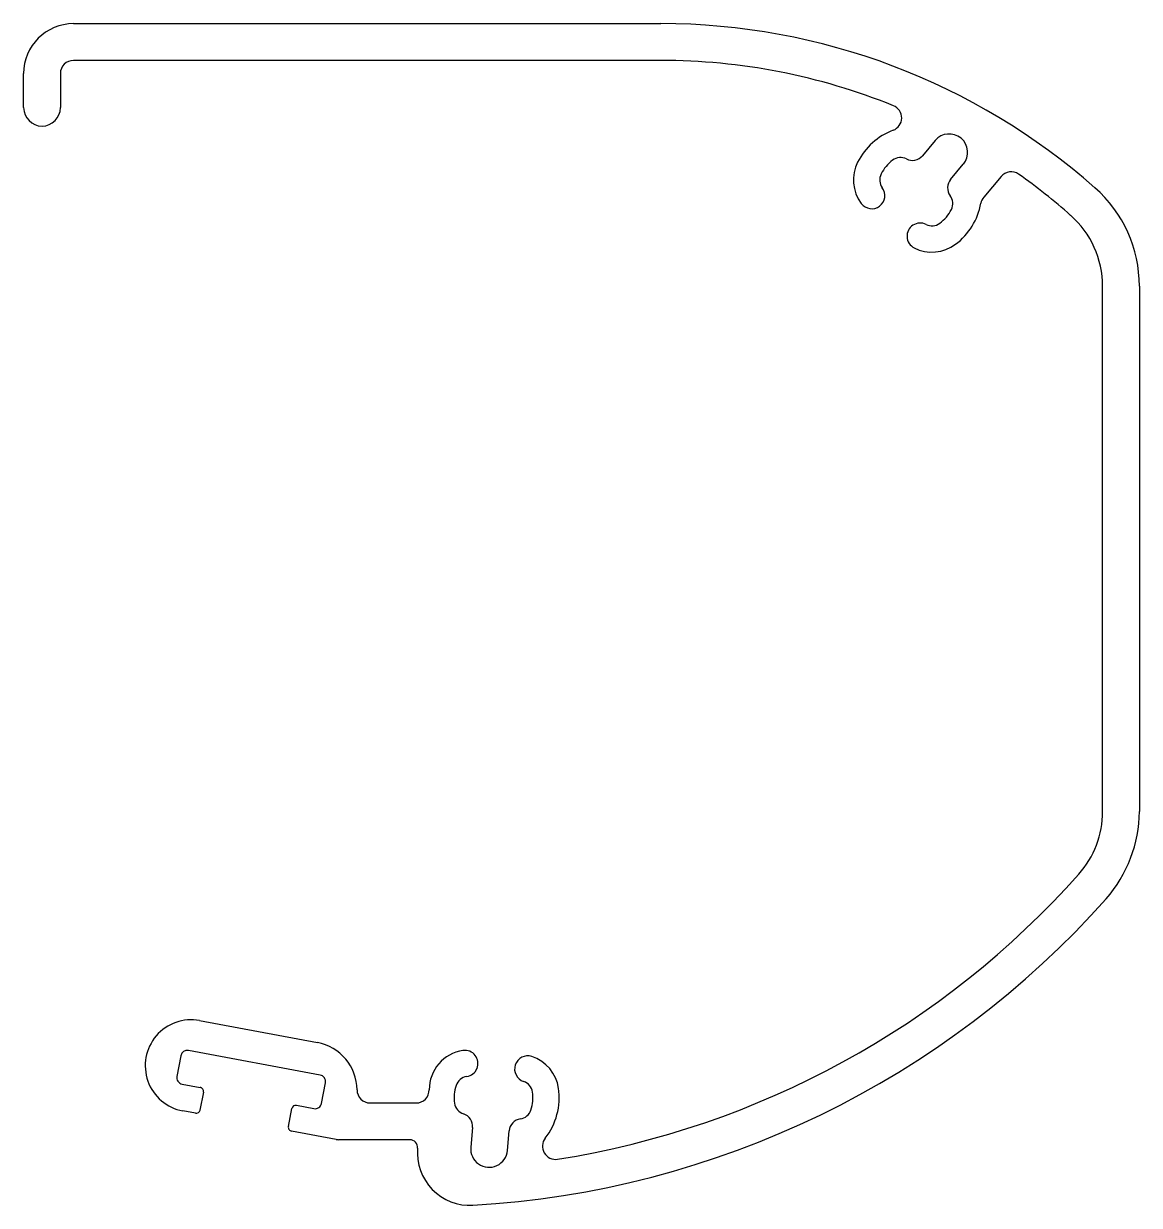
# Model space of a CAD drawing. Extents: x 1338 to 1380.5, y -128.8 to -83.8.
import ezdxf

# ---------------------------------------------------------------- set-up
doc = ezdxf.new("R2010")
doc.units = 0
doc.header["$LTSCALE"] = 15
doc.layers.get('0').update_dxf_attribs({"linetype": 'CONTINUOUS'})

msp = doc.modelspace()

# ---------------------------------------------------------------- linework, layer by layer
at = {"color": 0, "ltscale": 0.05}
for p, q in [((1339.912, -83.797), (1362.283, -83.797)), ((1362.283, -85.197), (1339.912, -85.197)), ((1338.012, -86.997), (1338.012, -85.698)), ((1339.412, -85.698), (1339.412, -86.997)), ((1372.731, -88.249), (1372.247, -88.825)), ((1373.323, -89.728), (1373.806, -89.151)), ((1375.242, -89.618), (1374.582, -90.405)), ((1379.112, -113.797), (1379.112, -93.797)), ((1380.512, -93.797), (1380.512, -113.797)), ((1344.714, -121.758), (1349.201, -122.594)), ((1343.997, -123.099), (1343.85, -123.886)), ((1349.306, -123.835), (1344.288, -122.9)), ((1344.05, -124.177), (1344.739, -124.306)), ((1349.359, -124.913), (1349.506, -124.126)), ((1344.859, -124.481), (1344.73, -125.167)), ((1348.401, -124.988), (1349.067, -125.113)), ((1351.212, -124.897), (1352.962, -124.897)), ((1344.556, -125.287), (1344.079, -125.2)), ((1348.097, -125.796), (1348.226, -125.108)), ((1349.921, -126.289), (1348.217, -125.971)), ((1355.108, -125.834), (1355.042, -126.583)), ((1356.441, -126.706), (1356.507, -125.956)), ((1352.721, -126.297), (1350.012, -126.297))]:
    msp.add_line(p, q, dxfattribs=at)
for centre, radius, start, end in [((1339.912, -85.698), 1.9, 90, 180), ((1362.283, -108.797), 25, 48.59, 90.0002), ((1339.912, -85.698), 0.5, 90, 180), ((1362.283, -108.797), 23.6, 67.9409, 90), ((1338.712, -86.997), 0.7, 180, 0), ((1370.959, -87.388), 0.5, 290.5532, 67.9409), ((1372.013, -90.199), 2.501, 110.5645, 153.1929), ((1373.269, -88.7), 0.702, 319.9999, 139.9999), ((1371.119, -89.747), 1.5, 153.2065, 216.7943), ((1372.01, -90.196), 1.497, 126.7638, 153.2303), ((1371.413, -89.396), 0.5, 63.2078, 126.7868), ((1371.864, -88.504), 0.5, 243.1986, 320.0026), ((1371.119, -89.747), 0.499, 153.1709, 216.8345), ((1375.625, -89.94), 0.5, 54.7201, 140.0026), ((1362.358, -108.702), 23.479, 48.5733, 54.7354), ((1373.706, -90.049), 0.5, 139.997, 216.8005), ((1370.319, -90.345), 0.5, 216.7923, 36.7896), ((1372.905, -90.648), 0.5, 333.211, 36.789), ((1374.965, -90.726), 0.5, 139.9977, 169.8475), ((1375.512, -93.797), 5, 360, 48.5904), ((1372.015, -90.2), 1.496, 306.7514, 333.246), ((1372.012, -90.197), 2.501, 306.7964, 349.8418), ((1375.512, -93.797), 3.6, 0, 48.5904), ((1372.16, -91.891), 0.5, 63.206, 243.2078), ((1372.611, -90.999), 0.499, 243.1495, 306.8443), ((1372.611, -90.998), 1.5, 243.2015, 306.7939), ((1375.512, -113.797), 3.6, 318.3312, 0), ((1375.422, -113.763), 5.09, 318.7174, 359.6138), ((1353.102, -93.853), 33.6, 278.9909, 318.3312), ((1353.104, -93.857), 34.995, 273.3149, 318.3344), ((1344.393, -123.479), 1.75, 79.4427, 259.6413), ((1348.862, -124.413), 1.85, 0.3877, 79.4426), ((1344.243, -123.145), 0.25, 79.4433, 169.418), ((1354.962, -124.385), 1.5, 98.2008, 180.3589), ((1354.819, -123.395), 0.5, 278.206, 98.2078), ((1357.214, -123.605), 0.5, 71.7923, 251.7896), ((1356.902, -124.555), 1.5, 8.2068, 71.7923), ((1344.096, -123.932), 0.25, 169.418, 259.4405), ((1349.26, -124.08), 0.25, 349.439, 79.4433), ((1354.962, -124.385), 0.5, 98.2077, 161.7951), ((1356.902, -124.555), 0.5, 8.2032, 71.7973), ((1344.711, -124.453), 0.15, 349.3712, 79.4405), ((1351.212, -124.397), 0.5, 180.3877, 270.0005), ((1352.962, -124.397), 0.5, 270, 0.3567), ((1355.911, -124.697), 1.499, 161.7881, 188.2233), ((1355.911, -124.697), 1.501, 341.7895, 8.1975), ((1355.912, -124.697), 2.5, 321.9643, 8.2043), ((1348.373, -125.136), 0.15, 79.4318, 169.3691), ((1349.113, -124.867), 0.25, 259.4318, 349.439), ((1354.922, -124.84), 0.5, 188.2075, 251.7981), ((1344.583, -125.14), 0.15, 259.6599, 349.3712), ((1354.61, -125.79), 0.5, 354.9998, 71.7879), ((1357.005, -126), 0.5, 98.2078, 174.9998), ((1356.862, -125.01), 0.5, 278.1939, 341.7964), ((1348.244, -125.824), 0.15, 169.3691, 259.444), ((1350.012, -125.797), 0.5, 259.4422, 269.9997), ((1352.72, -126.598), 0.3, 355.1018, 89.9088), ((1358.275, -126.546), 0.5, 141.9595, 278.9909), ((1355.013, -126.797), 2, 175.0258, 273.3039), ((1355.742, -126.645), 0.702, 174.9999, 354.9999)]:
    msp.add_arc(centre, radius, start, end, dxfattribs=at)

doc.saveas('drawing.dxf')
